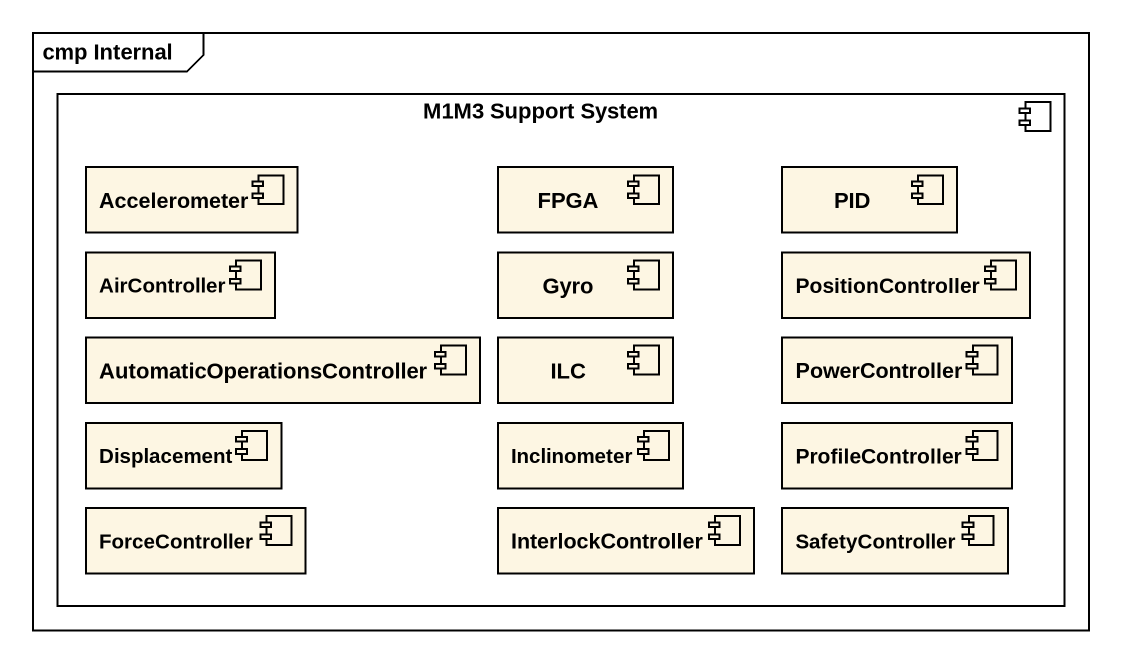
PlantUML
@startuml
mainframe cmp Internal
component "M1M3 Support System" as M1M3_Support_System {
  component Accelerometer
  component FPGA
  component PID
  component AirController
  component Gyro
  component PositionController
  component "AutomaticOperationsController" as AutomaticOperationsControlle
  component ILC
  component PowerController
  component Displacement
  component ForceController
  component Inclinometer
  component InterlockController
  component ProfileController
  component SafetyController
}
@enduml
